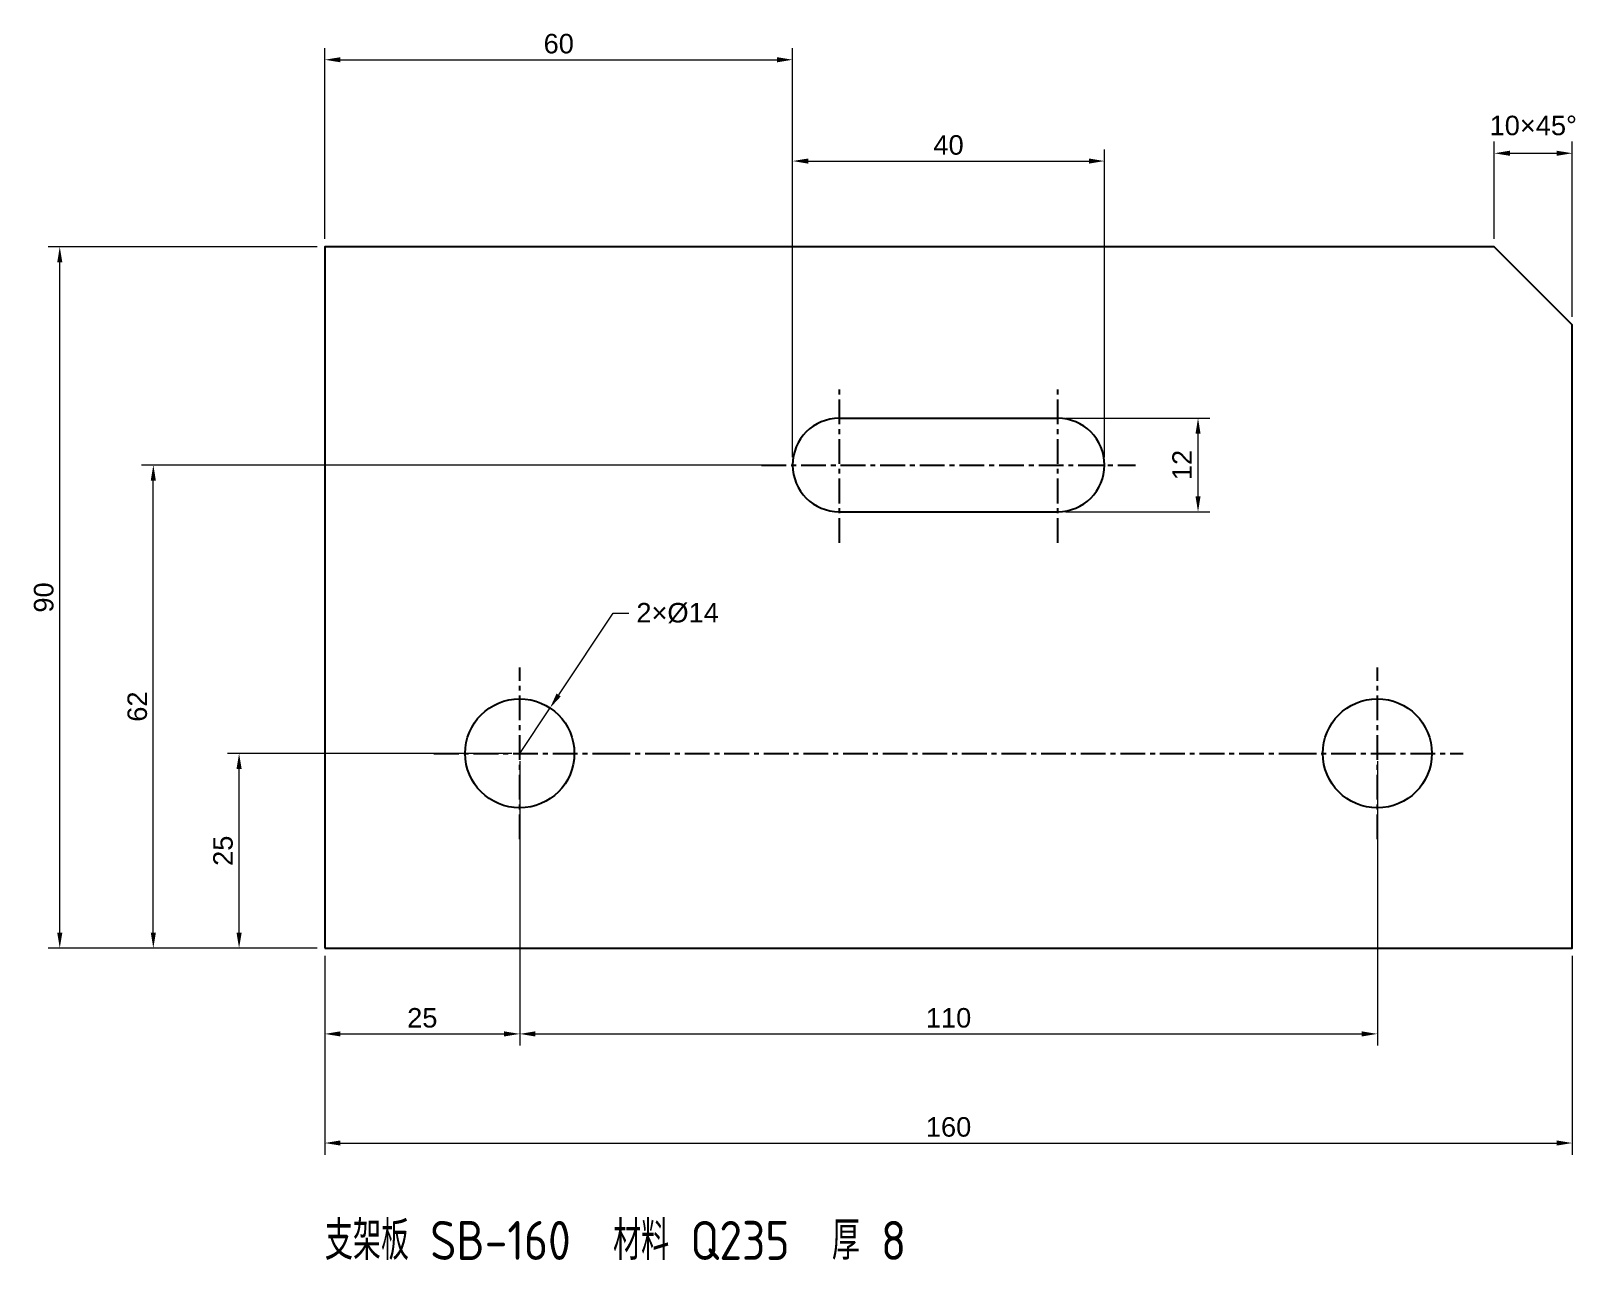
# Model space of a CAD drawing. Header units: millimetres. Extents: x -38 to 161, y -40 to 118.
import ezdxf

# ---------------------------------------------------------------- set-up
doc = ezdxf.new("R2010")
doc.units = ezdxf.units.MM
doc.linetypes.add('CENTER', pattern=[5.08, 3.175, -0.635, 0.635, -0.635])
for name, color, linetype in [('CENTER', 1, 'CENTER'), ('DIM', 3, 'Continuous'), ('OUTLINE', 7, 'Continuous'), ('TEXT', 7, 'Continuous')]:
    doc.layers.add(name, color=color, linetype=linetype)
doc.styles.add('SB_DIM_TEXT', font='arial.ttf')
doc.styles.get("Standard").update_dxf_attribs({"font": 'gbenor.shx', "bigfont": 'gbcbig.shx'})
doc.dimstyles.new('SB_MM', dxfattribs={"dimtxt": 2.5, "dimasz": 2, "dimexe": 1.5, "dimexo": 1, "dimgap": 0.8, "dimtad": 1, "dimdsep": 46, "dimtxsty": 'SB_DIM_TEXT', "dimcen": 0, "dimazin": 3, "dimtfac": 1, "dimtmove": 2, "dimatfit": 3, "dimlwd": 18, "dimlwe": 18})

msp = doc.modelspace()

# ---------------------------------------------------------------- linework, layer by layer
at = {"layer": 'CENTER'}
for p, q in [((66, 52), (66, 72)), ((94, 52), (94, 72)), ((56, 62), (104, 62)), ((25, 14), (25, 36)), ((135, 14), (135, 36)), ((14, 25), (36, 25)), ((36, 25), (124, 25)), ((124, 25), (146, 25))]:
    msp.add_line(p, q, dxfattribs=at)
at = {"layer": 'OUTLINE'}
for p, q in [((66, 68), (94, 68)), ((66, 56), (94, 56))]:
    msp.add_line(p, q, dxfattribs=at)
msp.add_lwpolyline([(0, 0), (160, 0), (160, 80), (150, 90), (0, 90)], close=True, dxfattribs=at)
for centre in [(25, 25), (135, 25)]:
    msp.add_circle(centre, 7, dxfattribs=at)
for centre, start, end in [((66, 62), 90, 270), ((94, 62), 270, 90)]:
    msp.add_arc(centre, 6, start, end, dxfattribs=at)

# ---------------------------------------------------------------- texts
at = {"layer": 'TEXT'}
msp.add_text('支架板 SB-160  材料 Q235  厚 8', height=5, dxfattribs=at).set_placement((0, -40))

# ---------------------------------------------------------------- dimensions: what is measured, and where the dimension line sits
at = {"layer": 'DIM'}
for base, p1, p2 in [((0, 114), (0, 90), (60, 62)), ((60, 101), (60, 62), (100, 62)), ((0, -11), (0, 0), (25, 25)), ((25, -11), (25, 25), (135, 25)), ((0, -25), (0, 0), (160, 0))]:
    msp.add_linear_dim(base=base, p1=p1, p2=p2, dimstyle='SB_MM', dxfattribs=at).render()
msp.add_linear_dim(base=(150, 102), p1=(150, 90), p2=(160, 80), dimstyle='SB_MM', override={"dimpost": '<>×45%%d'}, dxfattribs=at).render()
for base, p1, p2 in [((-34, 0), (0, 0), (0, 90)), ((112, 56), (94, 56), (94, 68)), ((-22, 0), (0, 0), (60, 62)), ((-11, 0), (0, 0), (25, 25))]:
    msp.add_linear_dim(base=base, p1=p1, p2=p2, angle=90, dimstyle='SB_MM', dxfattribs=at).render()
msp.add_diameter_dim(center=(25, 25), radius=7, location=(37, 43), text='2×<>', dimstyle='SB_MM', override={"dimtad": 0, "dimtoh": 1, "dimtmove": 1}, dxfattribs=at).render()

doc.saveas('drawing.dxf')
